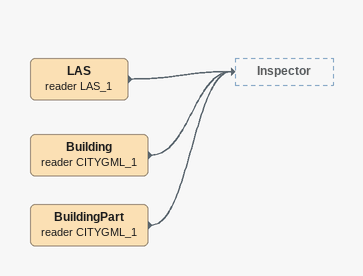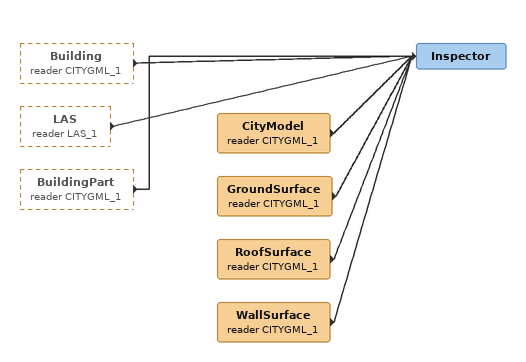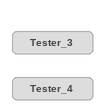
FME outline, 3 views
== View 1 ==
LAS (reader LAS_1)
    -> Inspector
Building (reader CITYGML_1)
    -> Inspector
BuildingPart (reader CITYGML_1)
    -> Inspector

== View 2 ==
Building (reader CITYGML_1) [outside]
    -> Inspector
LAS (reader LAS_1) [outside]
    -> Inspector
BuildingPart (reader CITYGML_1) [outside]
    -> Inspector
CityModel (reader CITYGML_1)
    -> Inspector
GroundSurface (reader CITYGML_1)
    -> Inspector
RoofSurface (reader CITYGML_1)
    -> Inspector
WallSurface (reader CITYGML_1)
    -> Inspector
Inspector

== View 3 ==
Tester_3 [off]
Tester_4 [off]
